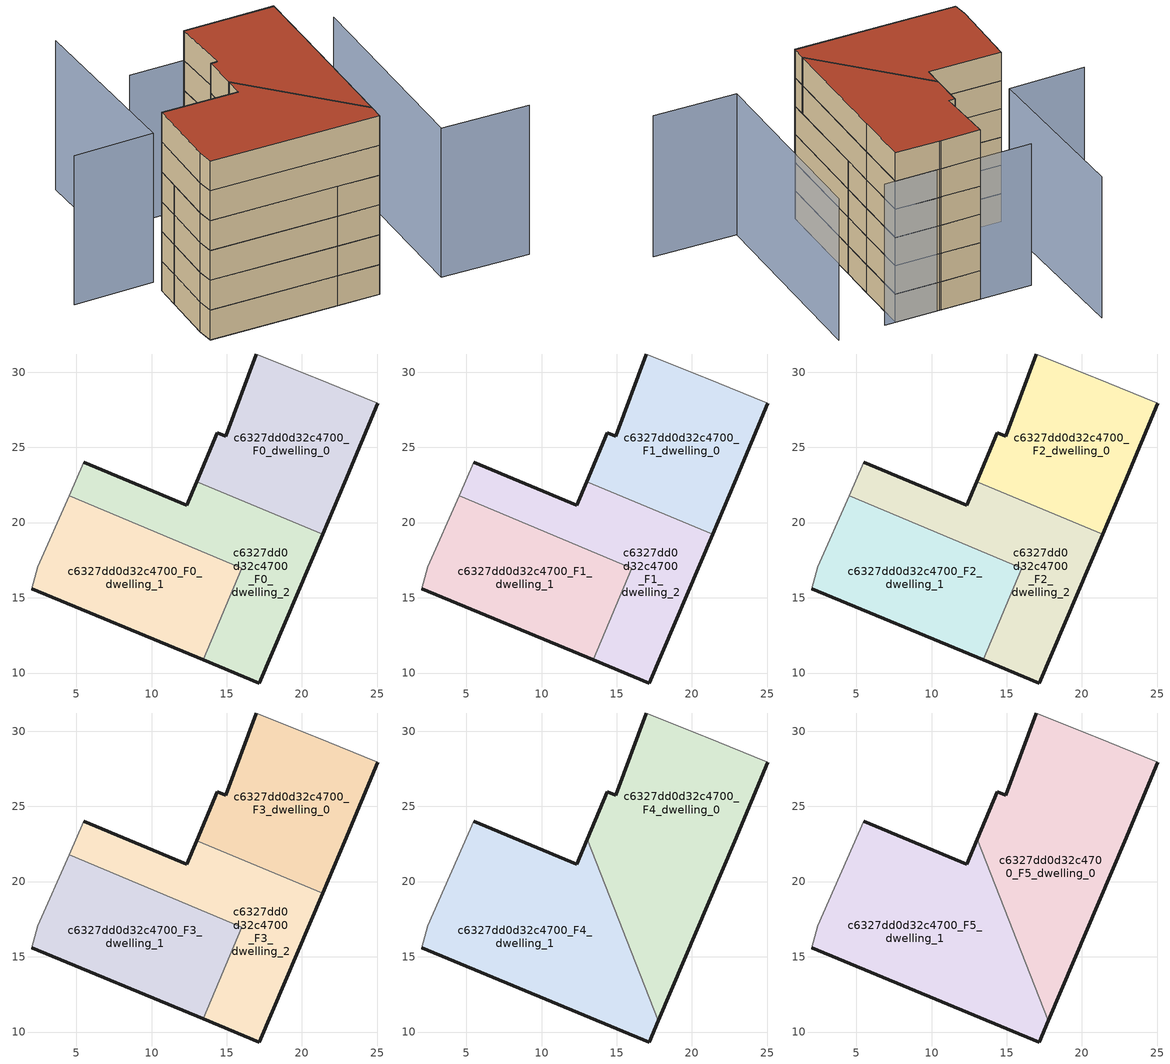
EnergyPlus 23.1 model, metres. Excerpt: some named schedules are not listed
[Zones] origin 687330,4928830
c6327dd0d32c4700_F0_dwelling_0
 floor ground (EU_floor_Construction): 21.37,19.21 22.85,22.7 25.04,27.92 20.89,29.62 20.7,29.7 16.97,31.21 14.94,25.75 14.36,25.98 13.01,22.72 z0
 wall outside (EU_wall_Construction): 13.01,22.72 14.36,25.98 14.94,25.75 16.97,31.21 / 25.04,27.92 22.85,22.7 21.37,19.21 z0:3
 wall adiabatic (EU_wall_Construction): 16.97,31.21 20.7,29.7 20.89,29.62 25.04,27.92 z0:3
 wall to c6327dd0d32c4700_F0_dwelling_2 (EU_wall_Construction): 21.37,19.21 13.01,22.72 z0:3
c6327dd0d32c4700_F0_dwelling_1
 floor ground (EU_floor_Construction): 13.43,10.89 15.98,16.97 4.52,21.78 2.45,17.08 2.03,15.61 z0
 wall outside (EU_wall_Construction): 13.43,10.89 2.03,15.61 z0:3
 wall adiabatic (EU_wall_Construction): 2.03,15.61 2.45,17.08 4.52,21.78 z0:3
 wall to c6327dd0d32c4700_F0_dwelling_2 (EU_wall_Construction): 4.52,21.78 15.98,16.97 13.43,10.89 z0:3
c6327dd0d32c4700_F0_dwelling_2
 floor ground (EU_floor_Construction): 17.17,9.34 21.37,19.21 13.01,22.72 12.35,21.15 5.5,24 4.52,21.78 15.98,16.97 13.43,10.89 z0
 wall outside (EU_wall_Construction): 5.5,24 12.35,21.15 13.01,22.72 / 21.37,19.21 17.17,9.34 13.43,10.89 z0:3
 wall adiabatic (EU_wall_Construction): 4.52,21.78 5.5,24 z0:3
c6327dd0d32c4700_F1_dwelling_0
 floor to c6327dd0d32c4700_F0_dwelling_0 (EU_floor_Construction): 21.37,19.21 22.85,22.7 25.04,27.92 20.89,29.62 20.7,29.7 16.97,31.21 14.94,25.75 14.36,25.98 13.01,22.72 z3
 wall outside (EU_wall_Construction): 13.01,22.72 14.36,25.98 14.94,25.75 16.97,31.21 / 25.04,27.92 22.85,22.7 21.37,19.21 z3:6
 wall adiabatic (EU_wall_Construction): 16.97,31.21 20.7,29.7 20.89,29.62 25.04,27.92 z3:6
 wall to c6327dd0d32c4700_F1_dwelling_2 (EU_wall_Construction): 21.37,19.21 13.01,22.72 z3:6
c6327dd0d32c4700_F1_dwelling_1
 floor to c6327dd0d32c4700_F0_dwelling_1 (EU_floor_Construction): 13.43,10.89 15.98,16.97 4.52,21.78 2.45,17.08 2.03,15.61 z3
 wall outside (EU_wall_Construction): 13.43,10.89 2.03,15.61 z3:6
 wall adiabatic (EU_wall_Construction): 2.03,15.61 2.45,17.08 4.52,21.78 z3:6
 wall to c6327dd0d32c4700_F1_dwelling_2 (EU_wall_Construction): 4.52,21.78 15.98,16.97 13.43,10.89 z3:6
c6327dd0d32c4700_F1_dwelling_2
 floor to c6327dd0d32c4700_F0_dwelling_2 (EU_floor_Construction): 17.17,9.34 21.37,19.21 13.01,22.72 12.35,21.15 5.5,24 4.52,21.78 15.98,16.97 13.43,10.89 z3
 wall outside (EU_wall_Construction): 5.5,24 12.35,21.15 13.01,22.72 / 21.37,19.21 17.17,9.34 13.43,10.89 z3:6
 wall adiabatic (EU_wall_Construction): 4.52,21.78 5.5,24 z3:6
c6327dd0d32c4700_F2_dwelling_0
 floor to c6327dd0d32c4700_F1_dwelling_0 (EU_floor_Construction): 21.37,19.21 22.85,22.7 25.04,27.92 20.89,29.62 20.7,29.7 16.97,31.21 14.94,25.75 14.36,25.98 13.01,22.72 z6
 wall outside (EU_wall_Construction): 13.01,22.72 14.36,25.98 14.94,25.75 16.97,31.21 / 25.04,27.92 22.85,22.7 21.37,19.21 z6:9
 wall adiabatic (EU_wall_Construction): 16.97,31.21 20.7,29.7 20.89,29.62 25.04,27.92 z6:9
 wall to c6327dd0d32c4700_F2_dwelling_2 (EU_wall_Construction): 21.37,19.21 13.01,22.72 z6:9
c6327dd0d32c4700_F2_dwelling_1
 floor to c6327dd0d32c4700_F1_dwelling_1 (EU_floor_Construction): 13.43,10.89 15.98,16.97 4.52,21.78 2.45,17.08 2.03,15.61 z6
 wall outside (EU_wall_Construction): 13.43,10.89 2.03,15.61 z6:9
 wall adiabatic (EU_wall_Construction): 2.03,15.61 2.45,17.08 4.52,21.78 z6:9
 wall to c6327dd0d32c4700_F2_dwelling_2 (EU_wall_Construction): 4.52,21.78 15.98,16.97 13.43,10.89 z6:9
c6327dd0d32c4700_F2_dwelling_2
 floor to c6327dd0d32c4700_F1_dwelling_2 (EU_floor_Construction): 17.17,9.34 21.37,19.21 13.01,22.72 12.35,21.15 5.5,24 4.52,21.78 15.98,16.97 13.43,10.89 z6
 wall outside (EU_wall_Construction): 5.5,24 12.35,21.15 13.01,22.72 / 21.37,19.21 17.17,9.34 13.43,10.89 z6:9
 wall adiabatic (EU_wall_Construction): 4.52,21.78 5.5,24 z6:9
c6327dd0d32c4700_F3_dwelling_0
 floor to c6327dd0d32c4700_F2_dwelling_0 (EU_floor_Construction): 21.37,19.21 22.85,22.7 25.04,27.92 20.89,29.62 20.7,29.7 16.97,31.21 14.94,25.75 14.36,25.98 13.01,22.72 z9
 wall outside (EU_wall_Construction): 13.01,22.72 14.36,25.98 14.94,25.75 16.97,31.21 / 25.04,27.92 22.85,22.7 21.37,19.21 z9:12
 wall adiabatic (EU_wall_Construction): 16.97,31.21 20.7,29.7 20.89,29.62 25.04,27.92 z9:12
 wall to c6327dd0d32c4700_F3_dwelling_2 (EU_wall_Construction): 21.37,19.21 13.01,22.72 z9:12
c6327dd0d32c4700_F3_dwelling_1
 floor to c6327dd0d32c4700_F2_dwelling_1 (EU_floor_Construction): 13.43,10.89 15.98,16.97 4.52,21.78 2.45,17.08 2.03,15.61 z9
 wall outside (EU_wall_Construction): 13.43,10.89 2.03,15.61 z9:12
 wall adiabatic (EU_wall_Construction): 2.03,15.61 2.45,17.08 4.52,21.78 z9:12
 wall to c6327dd0d32c4700_F3_dwelling_2 (EU_wall_Construction): 4.52,21.78 15.98,16.97 13.43,10.89 z9:12
c6327dd0d32c4700_F3_dwelling_2
 floor to c6327dd0d32c4700_F2_dwelling_2 (EU_floor_Construction): 17.17,9.34 21.37,19.21 13.01,22.72 12.35,21.15 5.5,24 4.52,21.78 15.98,16.97 13.43,10.89 z9
 wall outside (EU_wall_Construction): 5.5,24 12.35,21.15 13.01,22.72 / 21.37,19.21 17.17,9.34 13.43,10.89 z9:12
 wall adiabatic (EU_wall_Construction): 4.52,21.78 5.5,24 z9:12
c6327dd0d32c4700_F4_dwelling_0
 floor to c6327dd0d32c4700_F3_dwelling_0 (EU_floor_Construction): 21.37,19.22 22.85,22.7 25.04,27.92 20.89,29.62 20.7,29.7 16.97,31.21 14.94,25.75 14.36,25.98 13.05,22.82 13.1,22.68 z12
 floor to c6327dd0d32c4700_F3_dwelling_2 (EU_floor_Construction): 17.77,10.74 21.37,19.22 13.1,22.68 15.21,17.29 15.98,16.97 15.65,16.17 z12
 floor to c6327dd0d32c4700_F3_dwelling_1 (EU_floor_Construction): 15.65,16.17 15.98,16.97 15.21,17.29 z12
 wall outside (EU_wall_Construction): 25.04,27.92 22.85,22.7 17.77,10.74 / 13.05,22.82 14.36,25.98 14.94,25.75 16.97,31.21 z12:15
 wall adiabatic (EU_wall_Construction): 16.97,31.21 20.7,29.7 20.89,29.62 25.04,27.92 z12:15
 wall to c6327dd0d32c4700_F4_dwelling_1 (EU_wall_Construction): 17.77,10.74 13.05,22.82 z12:15
c6327dd0d32c4700_F4_dwelling_1
 floor to c6327dd0d32c4700_F3_dwelling_1 (EU_floor_Construction): 13.43,10.89 15.65,16.17 15.21,17.29 4.52,21.78 2.45,17.08 2.03,15.61 z12
 floor to c6327dd0d32c4700_F3_dwelling_2 (EU_floor_Construction): 17.17,9.34 17.77,10.74 15.65,16.17 13.43,10.89 z12; 15.21,17.29 13.1,22.68 13.01,22.72 12.35,21.15 5.5,24 4.52,21.78 z12
 wall outside (EU_wall_Construction): 5.5,24 12.35,21.15 13.05,22.82 / 17.77,10.74 17.17,9.34 2.03,15.61 z12:15
 wall adiabatic (EU_wall_Construction): 2.03,15.61 2.45,17.08 5.5,24 z12:15
c6327dd0d32c4700_F5_dwelling_0
 floor to c6327dd0d32c4700_F4_dwelling_0 (EU_floor_Construction): 17.77,10.74 22.85,22.7 25.04,27.92 20.89,29.62 20.7,29.7 16.97,31.21 14.94,25.75 14.36,25.98 13.05,22.82 z15
 wall outside (EU_wall_Construction): 25.04,27.92 22.85,22.7 17.77,10.74 / 13.05,22.82 14.36,25.98 14.94,25.75 16.97,31.21 z15:18
 wall adiabatic (EU_wall_Construction): 16.97,31.21 20.7,29.7 20.89,29.62 25.04,27.92 z15:18
 wall to c6327dd0d32c4700_F5_dwelling_1 (EU_wall_Construction): 17.77,10.74 13.05,22.82 z15:18
 roof outside (EU_roof_Construction): 25.04,27.92 22.85,22.7 17.77,10.74 13.05,22.82 14.36,25.98 14.94,25.75 16.97,31.21 20.7,29.7 20.89,29.62 z18
c6327dd0d32c4700_F5_dwelling_1
 floor to c6327dd0d32c4700_F4_dwelling_1 (EU_floor_Construction): 17.17,9.34 17.77,10.74 13.05,22.82 12.35,21.15 5.5,24 2.45,17.08 2.03,15.61 z15
 wall outside (EU_wall_Construction): 5.5,24 12.35,21.15 13.05,22.82 / 17.77,10.74 17.17,9.34 2.03,15.61 z15:18
 wall adiabatic (EU_wall_Construction): 2.03,15.61 2.45,17.08 5.5,24 z15:18
 roof outside (EU_roof_Construction): 13.05,22.82 17.77,10.74 17.17,9.34 2.03,15.61 2.45,17.08 5.5,24 12.35,21.15 z18
shading: 30.52,3.81 22.72,7.11 / 22.72,7.11 30.7,25.97 / 26.06,27.52 12.13,33.17 / 12.34,41.7 6.11,25.46 / 6.11,25.46 -1.09,28.22 z0:15
[Building]
EU S2 Campaign: North Axis=0; Terrain=City; Solar Distribution=FullExterior
[Site:Location]
Bologna: Latitude=44.5; Longitude=11.25; Time Zone=1; Elevation=37
[SizingPeriod:WeatherFileDays]
AnnualSizingPeriod: Begin Month=1; Begin Day of Month=1; End Month=12; End Day of Month=31; Day of Week for Start Day=Monday; Use Weather File Daylight Saving Period=No; Use Weather File Rain and Snow Indicators=No
[MATERIAL]
EU_InternalMass_Material: Roughness=MediumRough; Thickness=0.1; Conductivity=1; Density=1800; Specific Heat=900; Thermal Absorptance=0.9; Solar Absorptance=0.7; Visible Absorptance=0.7
[MATERIAL:NOMASS] Roughness=MediumRough; Thermal Absorptance=0.9; Solar Absorptance=0.7; Visible Absorptance=0.7
Name | Thermal Resistance
EU_wall_NoMass | 0.905828
EU_roof_NoMass | 0.37593
EU_floor_NoMass | 0.67114
[CONSTRUCTION]
EU_wall_Construction: EU_wall_NoMass
EU_roof_Construction: EU_roof_NoMass
EU_floor_Construction: EU_floor_NoMass
EU_InternalMass_Construction: EU_InternalMass_Material
[ZONE] Type=1; Multiplier=1; Ceiling Height=autocalculate; Floor Area=autocalculate; Part of Total Floor Area=Yes
Name | Volume
c6327dd0d32c4700_F0_dwelling_0; c6327dd0d32c4700_F1_dwelling_0; c6327dd0d32c4700_F2_dwelling_0; c6327dd0d32c4700_F3_dwelling_0 | 247.67
c6327dd0d32c4700_F4_dwelling_0; c6327dd0d32c4700_F5_dwelling_0 | 371.49
c6327dd0d32c4700_F0_dwelling_1; c6327dd0d32c4700_F1_dwelling_1; c6327dd0d32c4700_F2_dwelling_1; c6327dd0d32c4700_F3_dwelling_1 | 247.661
c6327dd0d32c4700_F4_dwelling_1; c6327dd0d32c4700_F5_dwelling_1 | 371.503
c6327dd0d32c4700_F0_dwelling_2; c6327dd0d32c4700_F1_dwelling_2; c6327dd0d32c4700_F2_dwelling_2; c6327dd0d32c4700_F3_dwelling_2 | 247.68
[INTERNALMASS] Construction=EU_InternalMass_Construction
Name | Zone or ZoneList | Surface Area
c6327dd0d32c4700_F0_dwelling_0_EU_InternalMass | c6327dd0d32c4700_F0_dwelling_0 | 82.5571
c6327dd0d32c4700_F0_dwelling_1_EU_InternalMass | c6327dd0d32c4700_F0_dwelling_1 | 82.5514
c6327dd0d32c4700_F0_dwelling_2_EU_InternalMass | c6327dd0d32c4700_F0_dwelling_2 | 82.5602
c6327dd0d32c4700_F1_dwelling_0_EU_InternalMass | c6327dd0d32c4700_F1_dwelling_0 | 82.5571
c6327dd0d32c4700_F1_dwelling_1_EU_InternalMass | c6327dd0d32c4700_F1_dwelling_1 | 82.5514
c6327dd0d32c4700_F1_dwelling_2_EU_InternalMass | c6327dd0d32c4700_F1_dwelling_2 | 82.5602
c6327dd0d32c4700_F2_dwelling_0_EU_InternalMass | c6327dd0d32c4700_F2_dwelling_0 | 82.5571
c6327dd0d32c4700_F2_dwelling_1_EU_InternalMass | c6327dd0d32c4700_F2_dwelling_1 | 82.5514
c6327dd0d32c4700_F2_dwelling_2_EU_InternalMass | c6327dd0d32c4700_F2_dwelling_2 | 82.5602
c6327dd0d32c4700_F3_dwelling_0_EU_InternalMass | c6327dd0d32c4700_F3_dwelling_0 | 82.5571
c6327dd0d32c4700_F3_dwelling_1_EU_InternalMass | c6327dd0d32c4700_F3_dwelling_1 | 82.5514
c6327dd0d32c4700_F3_dwelling_2_EU_InternalMass | c6327dd0d32c4700_F3_dwelling_2 | 82.5602
c6327dd0d32c4700_F4_dwelling_0_EU_InternalMass | c6327dd0d32c4700_F4_dwelling_0 | 123.83
c6327dd0d32c4700_F4_dwelling_1_EU_InternalMass | c6327dd0d32c4700_F4_dwelling_1 | 123.831
c6327dd0d32c4700_F5_dwelling_0_EU_InternalMass | c6327dd0d32c4700_F5_dwelling_0 | 123.83
c6327dd0d32c4700_F5_dwelling_1_EU_InternalMass | c6327dd0d32c4700_F5_dwelling_1 | 123.831
[OTHEREQUIPMENT] Fuel Type=Electricity; Design Level Calculation Method=Watts/Area; Power per Zone Floor Area=1; Fraction Latent=0; Fraction Radiant=0; Fraction Lost=0; Carbon Dioxide Generation Rate=0; EndUse Subcategory=EU_Step8_InternalGains
Name | Zone or ZoneList or Space or SpaceList | Schedule
EU_Step8_InternalGain_c6327dd0d32c4700_F0_dwelling_0_f000 | c6327dd0d32c4700_F0_dwelling_0 | EU_Step8_GainSchedule_c6327dd0d32c4700_F0_dwelling_0_f000
EU_Step8_InternalGain_c6327dd0d32c4700_F0_dwelling_1_f000 | c6327dd0d32c4700_F0_dwelling_1 | EU_Step8_GainSchedule_c6327dd0d32c4700_F0_dwelling_1_f000
EU_Step8_InternalGain_c6327dd0d32c4700_F0_dwelling_2_f000 | c6327dd0d32c4700_F0_dwelling_2 | EU_Step8_GainSchedule_c6327dd0d32c4700_F0_dwelling_2_f000
EU_Step8_InternalGain_c6327dd0d32c4700_F1_dwelling_0_f000 | c6327dd0d32c4700_F1_dwelling_0 | EU_Step8_GainSchedule_c6327dd0d32c4700_F1_dwelling_0_f000
EU_Step8_InternalGain_c6327dd0d32c4700_F1_dwelling_1_f000 | c6327dd0d32c4700_F1_dwelling_1 | EU_Step8_GainSchedule_c6327dd0d32c4700_F1_dwelling_1_f000
EU_Step8_InternalGain_c6327dd0d32c4700_F1_dwelling_2_f000 | c6327dd0d32c4700_F1_dwelling_2 | EU_Step8_GainSchedule_c6327dd0d32c4700_F1_dwelling_2_f000
EU_Step8_InternalGain_c6327dd0d32c4700_F2_dwelling_0_f000 | c6327dd0d32c4700_F2_dwelling_0 | EU_Step8_GainSchedule_c6327dd0d32c4700_F2_dwelling_0_f000
EU_Step8_InternalGain_c6327dd0d32c4700_F2_dwelling_1_f000 | c6327dd0d32c4700_F2_dwelling_1 | EU_Step8_GainSchedule_c6327dd0d32c4700_F2_dwelling_1_f000
EU_Step8_InternalGain_c6327dd0d32c4700_F2_dwelling_2_f000 | c6327dd0d32c4700_F2_dwelling_2 | EU_Step8_GainSchedule_c6327dd0d32c4700_F2_dwelling_2_f000
EU_Step8_InternalGain_c6327dd0d32c4700_F3_dwelling_0_f000 | c6327dd0d32c4700_F3_dwelling_0 | EU_Step8_GainSchedule_c6327dd0d32c4700_F3_dwelling_0_f000
EU_Step8_InternalGain_c6327dd0d32c4700_F3_dwelling_1_f000 | c6327dd0d32c4700_F3_dwelling_1 | EU_Step8_GainSchedule_c6327dd0d32c4700_F3_dwelling_1_f000
EU_Step8_InternalGain_c6327dd0d32c4700_F3_dwelling_2_f000 | c6327dd0d32c4700_F3_dwelling_2 | EU_Step8_GainSchedule_c6327dd0d32c4700_F3_dwelling_2_f000
EU_Step8_InternalGain_c6327dd0d32c4700_F4_dwelling_0_f000 | c6327dd0d32c4700_F4_dwelling_0 | EU_Step8_GainSchedule_c6327dd0d32c4700_F4_dwelling_0_f000
EU_Step8_InternalGain_c6327dd0d32c4700_F4_dwelling_1_f000 | c6327dd0d32c4700_F4_dwelling_1 | EU_Step8_GainSchedule_c6327dd0d32c4700_F4_dwelling_1_f000
EU_Step8_InternalGain_c6327dd0d32c4700_F5_dwelling_0_f000 | c6327dd0d32c4700_F5_dwelling_0 | EU_Step8_GainSchedule_c6327dd0d32c4700_F5_dwelling_0_f000
EU_Step8_InternalGain_c6327dd0d32c4700_F5_dwelling_1_f000 | c6327dd0d32c4700_F5_dwelling_1 | EU_Step8_GainSchedule_c6327dd0d32c4700_F5_dwelling_1_f000
[ZONEVENTILATION:DESIGNFLOWRATE] Schedule=EU_AlwaysOn; Design Flow Rate Calculation Method=AirChanges/Hour; Air Changes per Hour=0.73129; Ventilation Type=Natural; Fan Pressure Rise=0; Fan Total Efficiency=1; Constant Term Coefficient=1; Temperature Term Coefficient=0; Velocity Term Coefficient=0; Velocity Squared Term Coefficient=0; Minimum Indoor Temperature=-100; Maximum Indoor Temperature=100; Delta Temperature=-100; Minimum Outdoor Temperature=-100; Maximum Outdoor Temperature=100; Maximum Wind Speed=40
Name | Zone or ZoneList or Space or SpaceList
EU_ConstantAir_c6327dd0d32c4700_F0_dwelling_0 | c6327dd0d32c4700_F0_dwelling_0
EU_ConstantAir_c6327dd0d32c4700_F0_dwelling_1 | c6327dd0d32c4700_F0_dwelling_1
EU_ConstantAir_c6327dd0d32c4700_F0_dwelling_2 | c6327dd0d32c4700_F0_dwelling_2
EU_ConstantAir_c6327dd0d32c4700_F1_dwelling_0 | c6327dd0d32c4700_F1_dwelling_0
EU_ConstantAir_c6327dd0d32c4700_F1_dwelling_1 | c6327dd0d32c4700_F1_dwelling_1
EU_ConstantAir_c6327dd0d32c4700_F1_dwelling_2 | c6327dd0d32c4700_F1_dwelling_2
EU_ConstantAir_c6327dd0d32c4700_F2_dwelling_0 | c6327dd0d32c4700_F2_dwelling_0
EU_ConstantAir_c6327dd0d32c4700_F2_dwelling_1 | c6327dd0d32c4700_F2_dwelling_1
EU_ConstantAir_c6327dd0d32c4700_F2_dwelling_2 | c6327dd0d32c4700_F2_dwelling_2
EU_ConstantAir_c6327dd0d32c4700_F3_dwelling_0 | c6327dd0d32c4700_F3_dwelling_0
EU_ConstantAir_c6327dd0d32c4700_F3_dwelling_1 | c6327dd0d32c4700_F3_dwelling_1
EU_ConstantAir_c6327dd0d32c4700_F3_dwelling_2 | c6327dd0d32c4700_F3_dwelling_2
EU_ConstantAir_c6327dd0d32c4700_F4_dwelling_0 | c6327dd0d32c4700_F4_dwelling_0
EU_ConstantAir_c6327dd0d32c4700_F4_dwelling_1 | c6327dd0d32c4700_F4_dwelling_1
EU_ConstantAir_c6327dd0d32c4700_F5_dwelling_0 | c6327dd0d32c4700_F5_dwelling_0
EU_ConstantAir_c6327dd0d32c4700_F5_dwelling_1 | c6327dd0d32c4700_F5_dwelling_1
[HVACTEMPLATE:THERMOSTAT] Constant Heating Setpoint=20; Constant Cooling Setpoint=50
EU_HeatOnly_c6327dd0d32c4700_F0_dwelling_0; EU_HeatOnly_c6327dd0d32c4700_F0_dwelling_1; EU_HeatOnly_c6327dd0d32c4700_F0_dwelling_2; EU_HeatOnly_c6327dd0d32c4700_F1_dwelling_0; EU_HeatOnly_c6327dd0d32c4700_F1_dwelling_1; EU_HeatOnly_c6327dd0d32c4700_F1_dwelling_2; EU_HeatOnly_c6327dd0d32c4700_F2_dwelling_0; EU_HeatOnly_c6327dd0d32c4700_F2_dwelling_1; EU_HeatOnly_c6327dd0d32c4700_F2_dwelling_2; EU_HeatOnly_c6327dd0d32c4700_F3_dwelling_0; EU_HeatOnly_c6327dd0d32c4700_F3_dwelling_1; EU_HeatOnly_c6327dd0d32c4700_F3_dwelling_2; EU_HeatOnly_c6327dd0d32c4700_F4_dwelling_0; EU_HeatOnly_c6327dd0d32c4700_F4_dwelling_1; EU_HeatOnly_c6327dd0d32c4700_F5_dwelling_0; EU_HeatOnly_c6327dd0d32c4700_F5_dwelling_1
[HVACTEMPLATE:ZONE:IDEALLOADSAIRSYSTEM] System Availability Schedule=EU_AlwaysOn; Maximum Heating Supply Air Temperature=50; Minimum Cooling Supply Air Temperature=13; Maximum Heating Supply Air Humidity Ratio=0.0156; Minimum Cooling Supply Air Humidity Ratio=0.0077; Heating Limit=NoLimit; Cooling Limit=NoLimit; Heating Availability Schedule=EU_AlwaysOn; Cooling Availability Schedule=EU_CoolingOff; Dehumidification Control Type=ConstantSensibleHeatRatio; Cooling Sensible Heat Ratio=0.7; Dehumidification Setpoint=60; Humidification Control Type=None; Humidification Setpoint=30; Outdoor Air Method=None; Outdoor Air Flow Rate per Person=0.00944; Outdoor Air Flow Rate per Zone Floor Area=0; Outdoor Air Flow Rate per Zone=0; Demand Controlled Ventilation Type=None; Outdoor Air Economizer Type=NoEconomizer; Heat Recovery Type=None; Sensible Heat Recovery Effectiveness=0.7; Latent Heat Recovery Effectiveness=0.65
Name | Template Thermostat
c6327dd0d32c4700_F0_dwelling_0 | EU_HeatOnly_c6327dd0d32c4700_F0_dwelling_0
c6327dd0d32c4700_F0_dwelling_1 | EU_HeatOnly_c6327dd0d32c4700_F0_dwelling_1
c6327dd0d32c4700_F0_dwelling_2 | EU_HeatOnly_c6327dd0d32c4700_F0_dwelling_2
c6327dd0d32c4700_F1_dwelling_0 | EU_HeatOnly_c6327dd0d32c4700_F1_dwelling_0
c6327dd0d32c4700_F1_dwelling_1 | EU_HeatOnly_c6327dd0d32c4700_F1_dwelling_1
c6327dd0d32c4700_F1_dwelling_2 | EU_HeatOnly_c6327dd0d32c4700_F1_dwelling_2
c6327dd0d32c4700_F2_dwelling_0 | EU_HeatOnly_c6327dd0d32c4700_F2_dwelling_0
c6327dd0d32c4700_F2_dwelling_1 | EU_HeatOnly_c6327dd0d32c4700_F2_dwelling_1
c6327dd0d32c4700_F2_dwelling_2 | EU_HeatOnly_c6327dd0d32c4700_F2_dwelling_2
c6327dd0d32c4700_F3_dwelling_0 | EU_HeatOnly_c6327dd0d32c4700_F3_dwelling_0
c6327dd0d32c4700_F3_dwelling_1 | EU_HeatOnly_c6327dd0d32c4700_F3_dwelling_1
